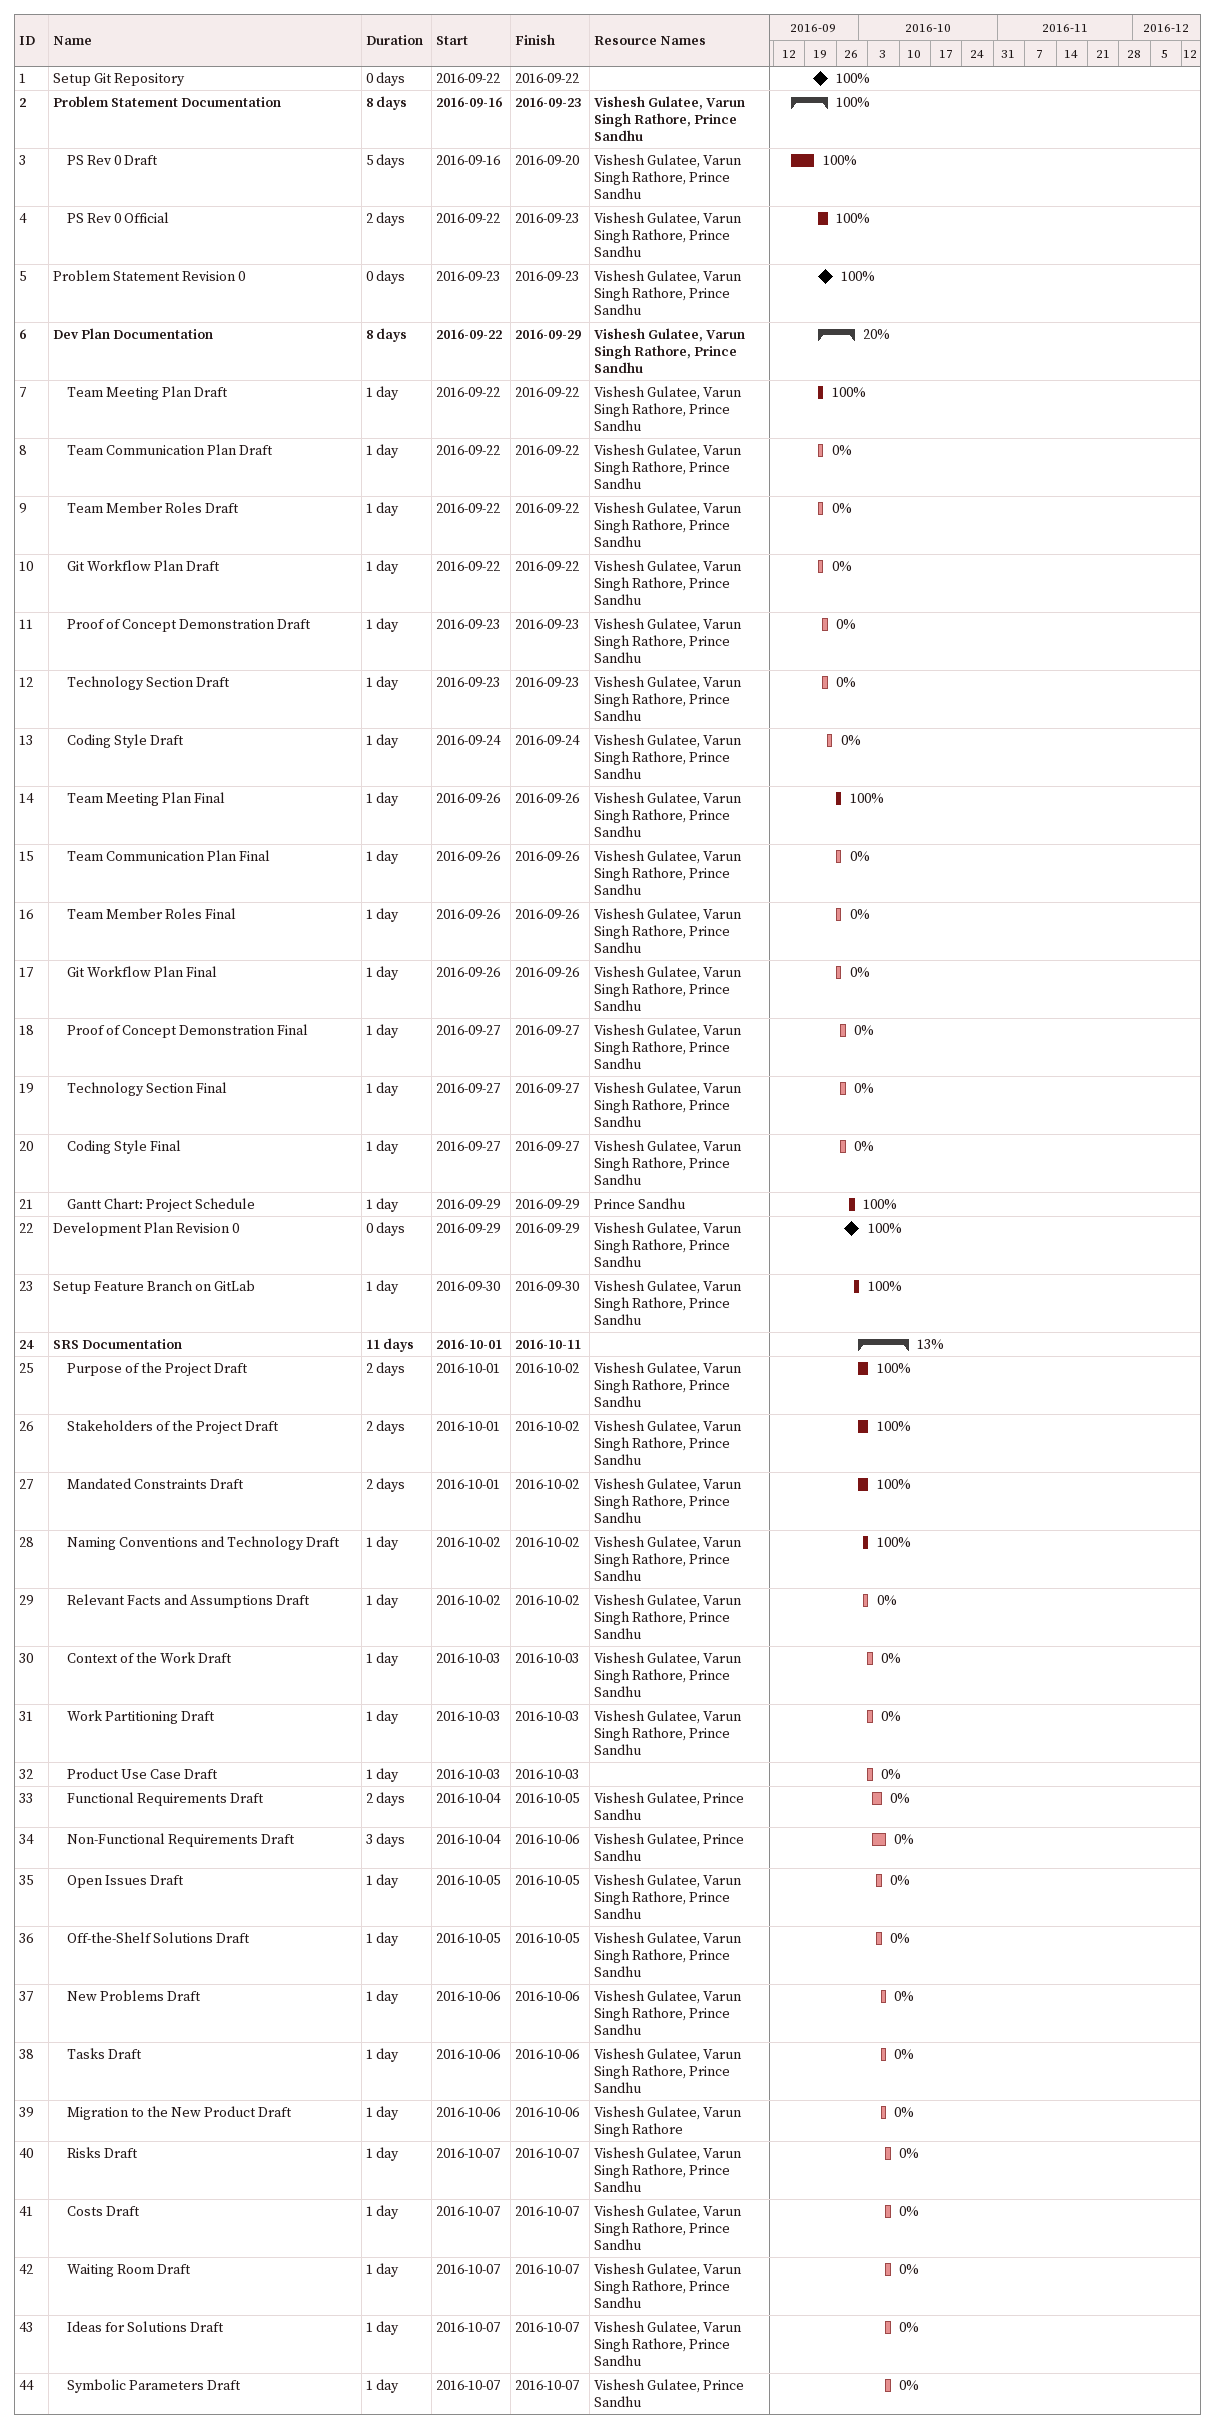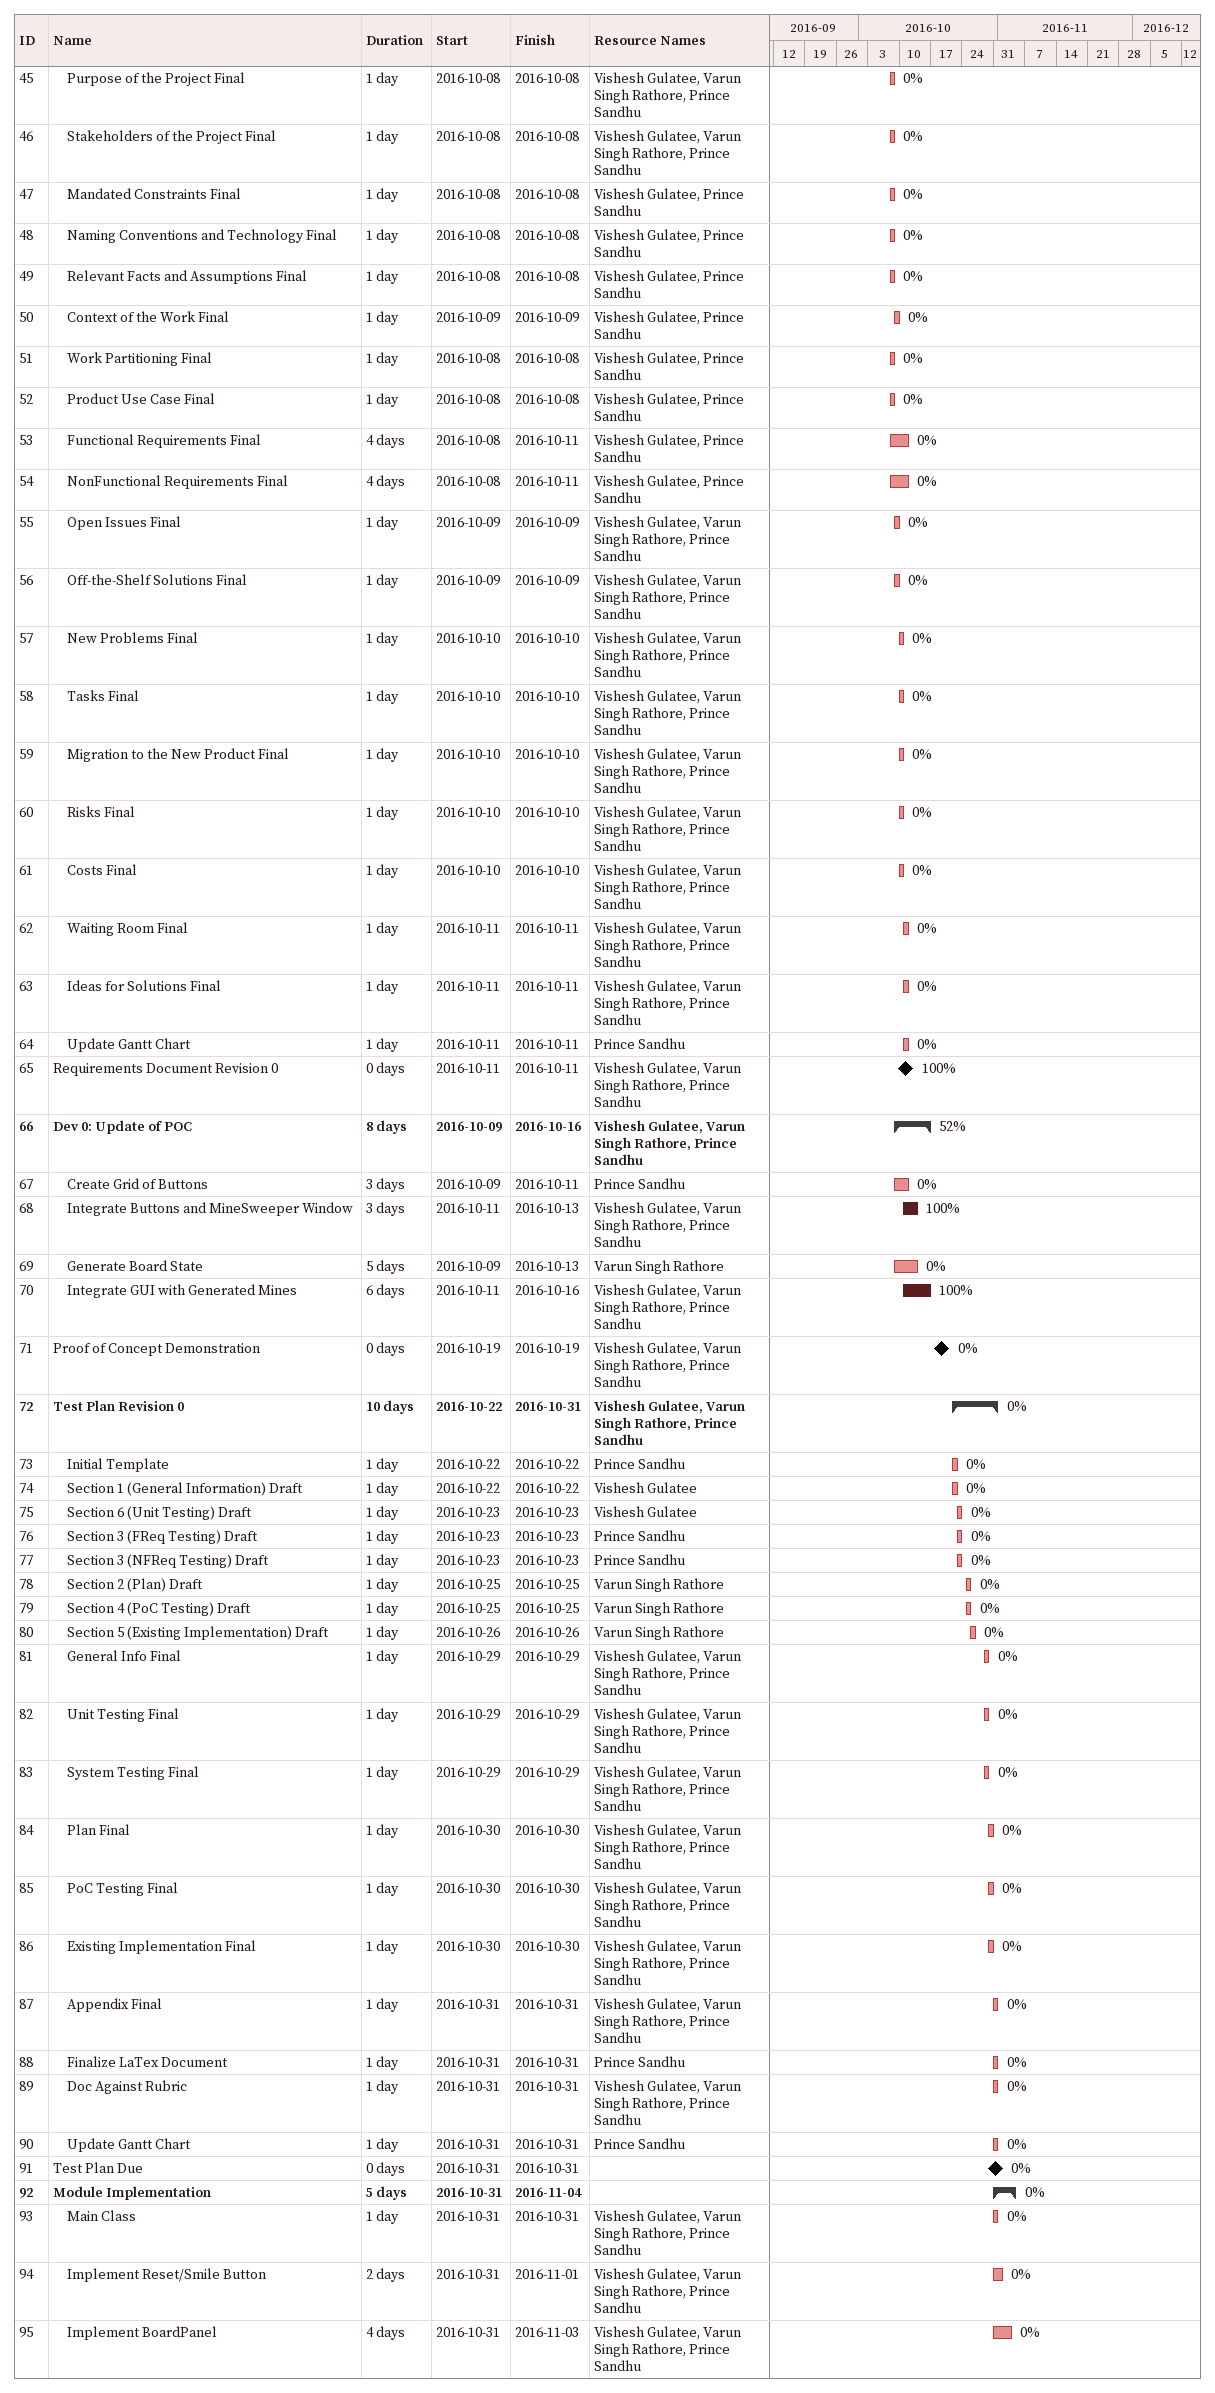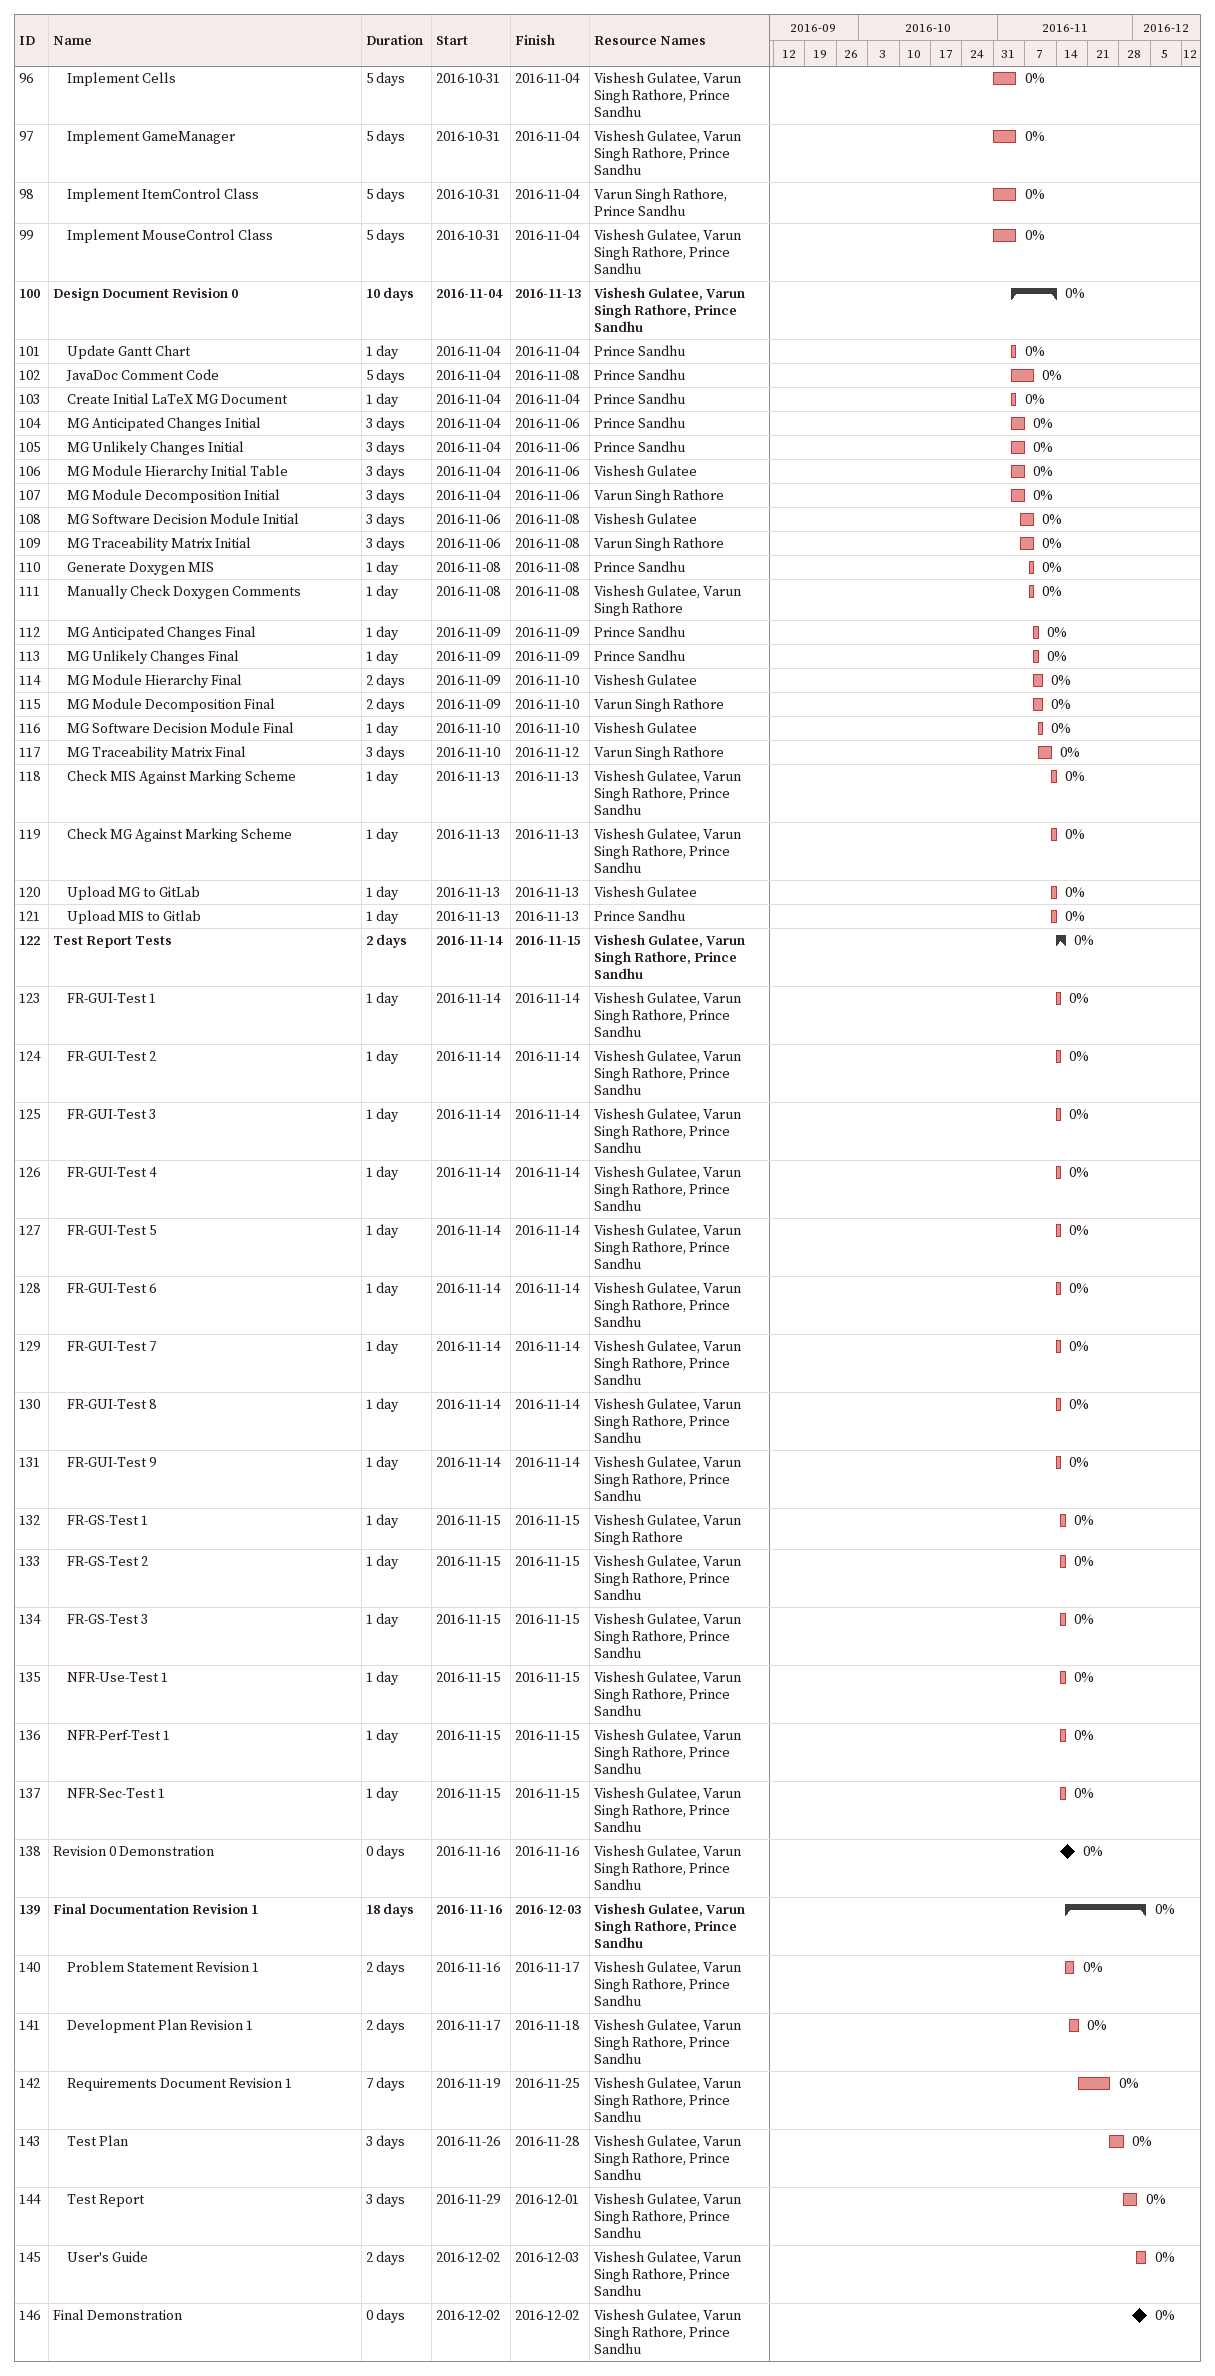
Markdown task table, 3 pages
| ID | Level | Task | Duration | Start | Finish | Resources | % complete |
|---|---|---|---|---|---|---|---|
| 1 | 1 | Setup Git Repository | 0d | 2016-09-22 | 2016-09-22 |  | 100 |
| 2 | 1 | **Problem Statement Documentation** | 8d | 2016-09-16 | 2016-09-23 | Vishesh Gulatee, Varun Singh Rathore, Prince Sandhu | 100 |
| 3 | 2 | PS Rev 0 Draft | 5d | 2016-09-16 | 2016-09-20 | Vishesh Gulatee, Varun Singh Rathore, Prince Sandhu | 100 |
| 4 | 2 | PS Rev 0 Official | 2d | 2016-09-22 | 2016-09-23 | Vishesh Gulatee, Varun Singh Rathore, Prince Sandhu | 100 |
| 5 | 1 | Problem Statement Revision 0 | 0d | 2016-09-23 | 2016-09-23 | Vishesh Gulatee, Varun Singh Rathore, Prince Sandhu | 100 |
| 6 | 1 | **Dev Plan Documentation** | 8d | 2016-09-22 | 2016-09-29 | Vishesh Gulatee, Varun Singh Rathore, Prince Sandhu | 20 |
| 7 | 2 | Team Meeting Plan Draft | 1d | 2016-09-22 | 2016-09-22 | Vishesh Gulatee, Varun Singh Rathore, Prince Sandhu | 100 |
| 8 | 2 | Team Communication Plan Draft | 1d | 2016-09-22 | 2016-09-22 | Vishesh Gulatee, Varun Singh Rathore, Prince Sandhu | 0 |
| 9 | 2 | Team Member Roles Draft | 1d | 2016-09-22 | 2016-09-22 | Vishesh Gulatee, Varun Singh Rathore, Prince Sandhu | 0 |
| 10 | 2 | Git Workflow Plan Draft | 1d | 2016-09-22 | 2016-09-22 | Vishesh Gulatee, Varun Singh Rathore, Prince Sandhu | 0 |
| 11 | 2 | Proof of Concept Demonstration Draft | 1d | 2016-09-23 | 2016-09-23 | Vishesh Gulatee, Varun Singh Rathore, Prince Sandhu | 0 |
| 12 | 2 | Technology Section Draft | 1d | 2016-09-23 | 2016-09-23 | Vishesh Gulatee, Varun Singh Rathore, Prince Sandhu | 0 |
| 13 | 2 | Coding Style Draft | 1d | 2016-09-24 | 2016-09-24 | Vishesh Gulatee, Varun Singh Rathore, Prince Sandhu | 0 |
| 14 | 2 | Team Meeting Plan Final | 1d | 2016-09-26 | 2016-09-26 | Vishesh Gulatee, Varun Singh Rathore, Prince Sandhu | 100 |
| 15 | 2 | Team Communication Plan Final | 1d | 2016-09-26 | 2016-09-26 | Vishesh Gulatee, Varun Singh Rathore, Prince Sandhu | 0 |
| 16 | 2 | Team Member Roles Final | 1d | 2016-09-26 | 2016-09-26 | Vishesh Gulatee, Varun Singh Rathore, Prince Sandhu | 0 |
| 17 | 2 | Git Workflow Plan Final | 1d | 2016-09-26 | 2016-09-26 | Vishesh Gulatee, Varun Singh Rathore, Prince Sandhu | 0 |
| 18 | 2 | Proof of Concept Demonstration Final | 1d | 2016-09-27 | 2016-09-27 | Vishesh Gulatee, Varun Singh Rathore, Prince Sandhu | 0 |
| 19 | 2 | Technology Section Final | 1d | 2016-09-27 | 2016-09-27 | Vishesh Gulatee, Varun Singh Rathore, Prince Sandhu | 0 |
| 20 | 2 | Coding Style Final | 1d | 2016-09-27 | 2016-09-27 | Vishesh Gulatee, Varun Singh Rathore, Prince Sandhu | 0 |
| 21 | 2 | Gantt Chart: Project Schedule | 1d | 2016-09-29 | 2016-09-29 | Prince Sandhu | 100 |
| 22 | 1 | Development Plan Revision 0 | 0d | 2016-09-29 | 2016-09-29 | Vishesh Gulatee, Varun Singh Rathore, Prince Sandhu | 100 |
| 23 | 1 | Setup Feature Branch on GitLab | 1d | 2016-09-30 | 2016-09-30 | Vishesh Gulatee, Varun Singh Rathore, Prince Sandhu | 100 |
| 24 | 1 | **SRS Documentation** | 11d | 2016-10-01 | 2016-10-11 |  | 13 |
| 25 | 2 | Purpose of the Project Draft | 2d | 2016-10-01 | 2016-10-02 | Vishesh Gulatee, Varun Singh Rathore, Prince Sandhu | 100 |
| 26 | 2 | Stakeholders of the Project Draft | 2d | 2016-10-01 | 2016-10-02 | Vishesh Gulatee, Varun Singh Rathore, Prince Sandhu | 100 |
| 27 | 2 | Mandated Constraints Draft | 2d | 2016-10-01 | 2016-10-02 | Vishesh Gulatee, Varun Singh Rathore, Prince Sandhu | 100 |
| 28 | 2 | Naming Conventions and Technology Draft | 1d | 2016-10-02 | 2016-10-02 | Vishesh Gulatee, Varun Singh Rathore, Prince Sandhu | 100 |
| 29 | 2 | Relevant Facts and Assumptions Draft | 1d | 2016-10-02 | 2016-10-02 | Vishesh Gulatee, Varun Singh Rathore, Prince Sandhu | 0 |
| 30 | 2 | Context of the Work Draft | 1d | 2016-10-03 | 2016-10-03 | Vishesh Gulatee, Varun Singh Rathore, Prince Sandhu | 0 |
| 31 | 2 | Work Partitioning Draft | 1d | 2016-10-03 | 2016-10-03 | Vishesh Gulatee, Varun Singh Rathore, Prince Sandhu | 0 |
| 32 | 2 | Product Use Case Draft | 1d | 2016-10-03 | 2016-10-03 |  | 0 |
| 33 | 2 | Functional Requirements Draft | 2d | 2016-10-04 | 2016-10-05 | Vishesh Gulatee, Prince Sandhu | 0 |
| 34 | 2 | Non-Functional Requirements Draft | 3d | 2016-10-04 | 2016-10-06 | Vishesh Gulatee, Prince Sandhu | 0 |
| 35 | 2 | Open Issues Draft | 1d | 2016-10-05 | 2016-10-05 | Vishesh Gulatee, Varun Singh Rathore, Prince Sandhu | 0 |
| 36 | 2 | Off-the-Shelf Solutions Draft | 1d | 2016-10-05 | 2016-10-05 | Vishesh Gulatee, Varun Singh Rathore, Prince Sandhu | 0 |
| 37 | 2 | New Problems Draft | 1d | 2016-10-06 | 2016-10-06 | Vishesh Gulatee, Varun Singh Rathore, Prince Sandhu | 0 |
| 38 | 2 | Tasks Draft | 1d | 2016-10-06 | 2016-10-06 | Vishesh Gulatee, Varun Singh Rathore, Prince Sandhu | 0 |
| 39 | 2 | Migration to the New Product Draft | 1d | 2016-10-06 | 2016-10-06 | Vishesh Gulatee, Varun Singh Rathore | 0 |
| 40 | 2 | Risks Draft | 1d | 2016-10-07 | 2016-10-07 | Vishesh Gulatee, Varun Singh Rathore, Prince Sandhu | 0 |
| 41 | 2 | Costs Draft | 1d | 2016-10-07 | 2016-10-07 | Vishesh Gulatee, Varun Singh Rathore, Prince Sandhu | 0 |
| 42 | 2 | Waiting Room Draft | 1d | 2016-10-07 | 2016-10-07 | Vishesh Gulatee, Varun Singh Rathore, Prince Sandhu | 0 |
| 43 | 2 | Ideas for Solutions Draft | 1d | 2016-10-07 | 2016-10-07 | Vishesh Gulatee, Varun Singh Rathore, Prince Sandhu | 0 |
| 44 | 2 | Symbolic Parameters Draft | 1d | 2016-10-07 | 2016-10-07 | Vishesh Gulatee, Prince Sandhu | 0 |
| 45 | 2 | Purpose of the Project Final | 1d | 2016-10-08 | 2016-10-08 | Vishesh Gulatee, Varun Singh Rathore, Prince Sandhu | 0 |
| 46 | 2 | Stakeholders of the Project Final | 1d | 2016-10-08 | 2016-10-08 | Vishesh Gulatee, Varun Singh Rathore, Prince Sandhu | 0 |
| 47 | 2 | Mandated Constraints Final | 1d | 2016-10-08 | 2016-10-08 | Vishesh Gulatee, Prince Sandhu | 0 |
| 48 | 2 | Naming Conventions and Technology Final | 1d | 2016-10-08 | 2016-10-08 | Vishesh Gulatee, Prince Sandhu | 0 |
| 49 | 2 | Relevant Facts and Assumptions Final | 1d | 2016-10-08 | 2016-10-08 | Vishesh Gulatee, Prince Sandhu | 0 |
| 50 | 2 | Context of the Work Final | 1d | 2016-10-09 | 2016-10-09 | Vishesh Gulatee, Prince Sandhu | 0 |
| 51 | 2 | Work Partitioning Final | 1d | 2016-10-08 | 2016-10-08 | Vishesh Gulatee, Prince Sandhu | 0 |
| 52 | 2 | Product Use Case Final | 1d | 2016-10-08 | 2016-10-08 | Vishesh Gulatee, Prince Sandhu | 0 |
| 53 | 2 | Functional Requirements Final | 4d | 2016-10-08 | 2016-10-11 | Vishesh Gulatee, Prince Sandhu | 0 |
| 54 | 2 | NonFunctional Requirements Final | 4d | 2016-10-08 | 2016-10-11 | Vishesh Gulatee, Prince Sandhu | 0 |
| 55 | 2 | Open Issues Final | 1d | 2016-10-09 | 2016-10-09 | Vishesh Gulatee, Varun Singh Rathore, Prince Sandhu | 0 |
| 56 | 2 | Off-the-Shelf Solutions Final | 1d | 2016-10-09 | 2016-10-09 | Vishesh Gulatee, Varun Singh Rathore, Prince Sandhu | 0 |
| 57 | 2 | New Problems Final | 1d | 2016-10-10 | 2016-10-10 | Vishesh Gulatee, Varun Singh Rathore, Prince Sandhu | 0 |
| 58 | 2 | Tasks Final | 1d | 2016-10-10 | 2016-10-10 | Vishesh Gulatee, Varun Singh Rathore, Prince Sandhu | 0 |
| 59 | 2 | Migration to the New Product Final | 1d | 2016-10-10 | 2016-10-10 | Vishesh Gulatee, Varun Singh Rathore, Prince Sandhu | 0 |
| 60 | 2 | Risks Final | 1d | 2016-10-10 | 2016-10-10 | Vishesh Gulatee, Varun Singh Rathore, Prince Sandhu | 0 |
| 61 | 2 | Costs Final | 1d | 2016-10-10 | 2016-10-10 | Vishesh Gulatee, Varun Singh Rathore, Prince Sandhu | 0 |
| 62 | 2 | Waiting Room Final | 1d | 2016-10-11 | 2016-10-11 | Vishesh Gulatee, Varun Singh Rathore, Prince Sandhu | 0 |
| 63 | 2 | Ideas for Solutions Final | 1d | 2016-10-11 | 2016-10-11 | Vishesh Gulatee, Varun Singh Rathore, Prince Sandhu | 0 |
| 64 | 2 | Update Gantt Chart | 1d | 2016-10-11 | 2016-10-11 | Prince Sandhu | 0 |
| 65 | 1 | Requirements Document Revision 0 | 0d | 2016-10-11 | 2016-10-11 | Vishesh Gulatee, Varun Singh Rathore, Prince Sandhu | 100 |
| 66 | 1 | **Dev 0: Update of POC** | 8d | 2016-10-09 | 2016-10-16 | Vishesh Gulatee, Varun Singh Rathore, Prince Sandhu | 52 |
| 67 | 2 | Create Grid of Buttons | 3d | 2016-10-09 | 2016-10-11 | Prince Sandhu | 0 |
| 68 | 2 | Integrate Buttons and MineSweeper Window | 3d | 2016-10-11 | 2016-10-13 | Vishesh Gulatee, Varun Singh Rathore, Prince Sandhu | 100 |
| 69 | 2 | Generate Board State | 5d | 2016-10-09 | 2016-10-13 | Varun Singh Rathore | 0 |
| 70 | 2 | Integrate GUI with Generated Mines | 6d | 2016-10-11 | 2016-10-16 | Vishesh Gulatee, Varun Singh Rathore, Prince Sandhu | 100 |
| 71 | 1 | Proof of Concept Demonstration | 0d | 2016-10-19 | 2016-10-19 | Vishesh Gulatee, Varun Singh Rathore, Prince Sandhu | 0 |
| 72 | 1 | **Test Plan Revision 0** | 10d | 2016-10-22 | 2016-10-31 | Vishesh Gulatee, Varun Singh Rathore, Prince Sandhu | 0 |
| 73 | 2 | Initial Template | 1d | 2016-10-22 | 2016-10-22 | Prince Sandhu | 0 |
| 74 | 2 | Section 1 (General Information) Draft | 1d | 2016-10-22 | 2016-10-22 | Vishesh Gulatee | 0 |
| 75 | 2 | Section 6 (Unit Testing) Draft | 1d | 2016-10-23 | 2016-10-23 | Vishesh Gulatee | 0 |
| 76 | 2 | Section 3 (FReq Testing) Draft | 1d | 2016-10-23 | 2016-10-23 | Prince Sandhu | 0 |
| 77 | 2 | Section 3 (NFReq Testing) Draft | 1d | 2016-10-23 | 2016-10-23 | Prince Sandhu | 0 |
| 78 | 2 | Section 2 (Plan) Draft | 1d | 2016-10-25 | 2016-10-25 | Varun Singh Rathore | 0 |
| 79 | 2 | Section 4 (PoC Testing) Draft | 1d | 2016-10-25 | 2016-10-25 | Varun Singh Rathore | 0 |
| 80 | 2 | Section 5 (Existing Implementation) Draft | 1d | 2016-10-26 | 2016-10-26 | Varun Singh Rathore | 0 |
| 81 | 2 | General Info Final | 1d | 2016-10-29 | 2016-10-29 | Vishesh Gulatee, Varun Singh Rathore, Prince Sandhu | 0 |
| 82 | 2 | Unit Testing Final | 1d | 2016-10-29 | 2016-10-29 | Vishesh Gulatee, Varun Singh Rathore, Prince Sandhu | 0 |
| 83 | 2 | System Testing Final | 1d | 2016-10-29 | 2016-10-29 | Vishesh Gulatee, Varun Singh Rathore, Prince Sandhu | 0 |
| 84 | 2 | Plan Final | 1d | 2016-10-30 | 2016-10-30 | Vishesh Gulatee, Varun Singh Rathore, Prince Sandhu | 0 |
| 85 | 2 | PoC Testing Final | 1d | 2016-10-30 | 2016-10-30 | Vishesh Gulatee, Varun Singh Rathore, Prince Sandhu | 0 |
| 86 | 2 | Existing Implementation Final | 1d | 2016-10-30 | 2016-10-30 | Vishesh Gulatee, Varun Singh Rathore, Prince Sandhu | 0 |
| 87 | 2 | Appendix Final | 1d | 2016-10-31 | 2016-10-31 | Vishesh Gulatee, Varun Singh Rathore, Prince Sandhu | 0 |
| 88 | 2 | Finalize LaTex Document | 1d | 2016-10-31 | 2016-10-31 | Prince Sandhu | 0 |
| 89 | 2 | Doc Against Rubric | 1d | 2016-10-31 | 2016-10-31 | Vishesh Gulatee, Varun Singh Rathore, Prince Sandhu | 0 |
| 90 | 2 | Update Gantt Chart | 1d | 2016-10-31 | 2016-10-31 | Prince Sandhu | 0 |
| 91 | 1 | Test Plan Due | 0d | 2016-10-31 | 2016-10-31 |  | 0 |
| 92 | 1 | **Module Implementation** | 5d | 2016-10-31 | 2016-11-04 |  | 0 |
| 93 | 2 | Main Class | 1d | 2016-10-31 | 2016-10-31 | Vishesh Gulatee, Varun Singh Rathore, Prince Sandhu | 0 |
| 94 | 2 | Implement Reset/Smile Button | 2d | 2016-10-31 | 2016-11-01 | Vishesh Gulatee, Varun Singh Rathore, Prince Sandhu | 0 |
| 95 | 2 | Implement BoardPanel | 4d | 2016-10-31 | 2016-11-03 | Vishesh Gulatee, Varun Singh Rathore, Prince Sandhu | 0 |
| 96 | 2 | Implement Cells | 5d | 2016-10-31 | 2016-11-04 | Vishesh Gulatee, Varun Singh Rathore, Prince Sandhu | 0 |
| 97 | 2 | Implement GameManager | 5d | 2016-10-31 | 2016-11-04 | Vishesh Gulatee, Varun Singh Rathore, Prince Sandhu | 0 |
| 98 | 2 | Implement ItemControl Class | 5d | 2016-10-31 | 2016-11-04 | Varun Singh Rathore, Prince Sandhu | 0 |
| 99 | 2 | Implement MouseControl Class | 5d | 2016-10-31 | 2016-11-04 | Vishesh Gulatee, Varun Singh Rathore, Prince Sandhu | 0 |
| 100 | 1 | **Design Document Revision 0** | 10d | 2016-11-04 | 2016-11-13 | Vishesh Gulatee, Varun Singh Rathore, Prince Sandhu | 0 |
| 101 | 2 | Update Gantt Chart | 1d | 2016-11-04 | 2016-11-04 | Prince Sandhu | 0 |
| 102 | 2 | JavaDoc Comment Code | 5d | 2016-11-04 | 2016-11-08 | Prince Sandhu | 0 |
| 103 | 2 | Create Initial LaTeX MG Document | 1d | 2016-11-04 | 2016-11-04 | Prince Sandhu | 0 |
| 104 | 2 | MG Anticipated Changes Initial | 3d | 2016-11-04 | 2016-11-06 | Prince Sandhu | 0 |
| 105 | 2 | MG Unlikely Changes Initial | 3d | 2016-11-04 | 2016-11-06 | Prince Sandhu | 0 |
| 106 | 2 | MG Module Hierarchy Initial Table | 3d | 2016-11-04 | 2016-11-06 | Vishesh Gulatee | 0 |
| 107 | 2 | MG Module Decomposition Initial | 3d | 2016-11-04 | 2016-11-06 | Varun Singh Rathore | 0 |
| 108 | 2 | MG Software Decision Module Initial | 3d | 2016-11-06 | 2016-11-08 | Vishesh Gulatee | 0 |
| 109 | 2 | MG Traceability Matrix Initial | 3d | 2016-11-06 | 2016-11-08 | Varun Singh Rathore | 0 |
| 110 | 2 | Generate Doxygen MIS | 1d | 2016-11-08 | 2016-11-08 | Prince Sandhu | 0 |
| 111 | 2 | Manually Check Doxygen Comments | 1d | 2016-11-08 | 2016-11-08 | Vishesh Gulatee, Varun Singh Rathore | 0 |
| 112 | 2 | MG Anticipated Changes Final | 1d | 2016-11-09 | 2016-11-09 | Prince Sandhu | 0 |
| 113 | 2 | MG Unlikely Changes Final | 1d | 2016-11-09 | 2016-11-09 | Prince Sandhu | 0 |
| 114 | 2 | MG Module Hierarchy Final | 2d | 2016-11-09 | 2016-11-10 | Vishesh Gulatee | 0 |
| 115 | 2 | MG Module Decomposition Final | 2d | 2016-11-09 | 2016-11-10 | Varun Singh Rathore | 0 |
| 116 | 2 | MG Software Decision Module Final | 1d | 2016-11-10 | 2016-11-10 | Vishesh Gulatee | 0 |
| 117 | 2 | MG Traceability Matrix Final | 3d | 2016-11-10 | 2016-11-12 | Varun Singh Rathore | 0 |
| 118 | 2 | Check MIS Against Marking Scheme | 1d | 2016-11-13 | 2016-11-13 | Vishesh Gulatee, Varun Singh Rathore, Prince Sandhu | 0 |
| 119 | 2 | Check MG Against Marking Scheme | 1d | 2016-11-13 | 2016-11-13 | Vishesh Gulatee, Varun Singh Rathore, Prince Sandhu | 0 |
| 120 | 2 | Upload MG to GitLab | 1d | 2016-11-13 | 2016-11-13 | Vishesh Gulatee | 0 |
| 121 | 2 | Upload MIS to Gitlab | 1d | 2016-11-13 | 2016-11-13 | Prince Sandhu | 0 |
| 122 | 1 | **Test Report Tests** | 2d | 2016-11-14 | 2016-11-15 | Vishesh Gulatee, Varun Singh Rathore, Prince Sandhu | 0 |
| 123 | 2 | FR-GUI-Test 1 | 1d | 2016-11-14 | 2016-11-14 | Vishesh Gulatee, Varun Singh Rathore, Prince Sandhu | 0 |
| 124 | 2 | FR-GUI-Test 2 | 1d | 2016-11-14 | 2016-11-14 | Vishesh Gulatee, Varun Singh Rathore, Prince Sandhu | 0 |
| 125 | 2 | FR-GUI-Test 3 | 1d | 2016-11-14 | 2016-11-14 | Vishesh Gulatee, Varun Singh Rathore, Prince Sandhu | 0 |
| 126 | 2 | FR-GUI-Test 4 | 1d | 2016-11-14 | 2016-11-14 | Vishesh Gulatee, Varun Singh Rathore, Prince Sandhu | 0 |
| 127 | 2 | FR-GUI-Test 5 | 1d | 2016-11-14 | 2016-11-14 | Vishesh Gulatee, Varun Singh Rathore, Prince Sandhu | 0 |
| 128 | 2 | FR-GUI-Test 6 | 1d | 2016-11-14 | 2016-11-14 | Vishesh Gulatee, Varun Singh Rathore, Prince Sandhu | 0 |
| 129 | 2 | FR-GUI-Test 7 | 1d | 2016-11-14 | 2016-11-14 | Vishesh Gulatee, Varun Singh Rathore, Prince Sandhu | 0 |
| 130 | 2 | FR-GUI-Test 8 | 1d | 2016-11-14 | 2016-11-14 | Vishesh Gulatee, Varun Singh Rathore, Prince Sandhu | 0 |
| 131 | 2 | FR-GUI-Test 9 | 1d | 2016-11-14 | 2016-11-14 | Vishesh Gulatee, Varun Singh Rathore, Prince Sandhu | 0 |
| 132 | 2 | FR-GS-Test 1 | 1d | 2016-11-15 | 2016-11-15 | Vishesh Gulatee, Varun Singh Rathore | 0 |
| 133 | 2 | FR-GS-Test 2 | 1d | 2016-11-15 | 2016-11-15 | Vishesh Gulatee, Varun Singh Rathore, Prince Sandhu | 0 |
| 134 | 2 | FR-GS-Test 3 | 1d | 2016-11-15 | 2016-11-15 | Vishesh Gulatee, Varun Singh Rathore, Prince Sandhu | 0 |
| 135 | 2 | NFR-Use-Test 1 | 1d | 2016-11-15 | 2016-11-15 | Vishesh Gulatee, Varun Singh Rathore, Prince Sandhu | 0 |
| 136 | 2 | NFR-Perf-Test 1 | 1d | 2016-11-15 | 2016-11-15 | Vishesh Gulatee, Varun Singh Rathore, Prince Sandhu | 0 |
| 137 | 2 | NFR-Sec-Test 1 | 1d | 2016-11-15 | 2016-11-15 | Vishesh Gulatee, Varun Singh Rathore, Prince Sandhu | 0 |
| 138 | 1 | Revision 0 Demonstration | 0d | 2016-11-16 | 2016-11-16 | Vishesh Gulatee, Varun Singh Rathore, Prince Sandhu | 0 |
| 139 | 1 | **Final Documentation Revision 1** | 18d | 2016-11-16 | 2016-12-03 | Vishesh Gulatee, Varun Singh Rathore, Prince Sandhu | 0 |
| 140 | 2 | Problem Statement Revision 1 | 2d | 2016-11-16 | 2016-11-17 | Vishesh Gulatee, Varun Singh Rathore, Prince Sandhu | 0 |
| 141 | 2 | Development Plan Revision 1 | 2d | 2016-11-17 | 2016-11-18 | Vishesh Gulatee, Varun Singh Rathore, Prince Sandhu | 0 |
| 142 | 2 | Requirements Document Revision 1 | 7d | 2016-11-19 | 2016-11-25 | Vishesh Gulatee, Varun Singh Rathore, Prince Sandhu | 0 |
| 143 | 2 | Test Plan | 3d | 2016-11-26 | 2016-11-28 | Vishesh Gulatee, Varun Singh Rathore, Prince Sandhu | 0 |
| 144 | 2 | Test Report | 3d | 2016-11-29 | 2016-12-01 | Vishesh Gulatee, Varun Singh Rathore, Prince Sandhu | 0 |
| 145 | 2 | User's Guide | 2d | 2016-12-02 | 2016-12-03 | Vishesh Gulatee, Varun Singh Rathore, Prince Sandhu | 0 |
| 146 | 1 | Final Demonstration | 0d | 2016-12-02 | 2016-12-02 | Vishesh Gulatee, Varun Singh Rathore, Prince Sandhu | 0 |
